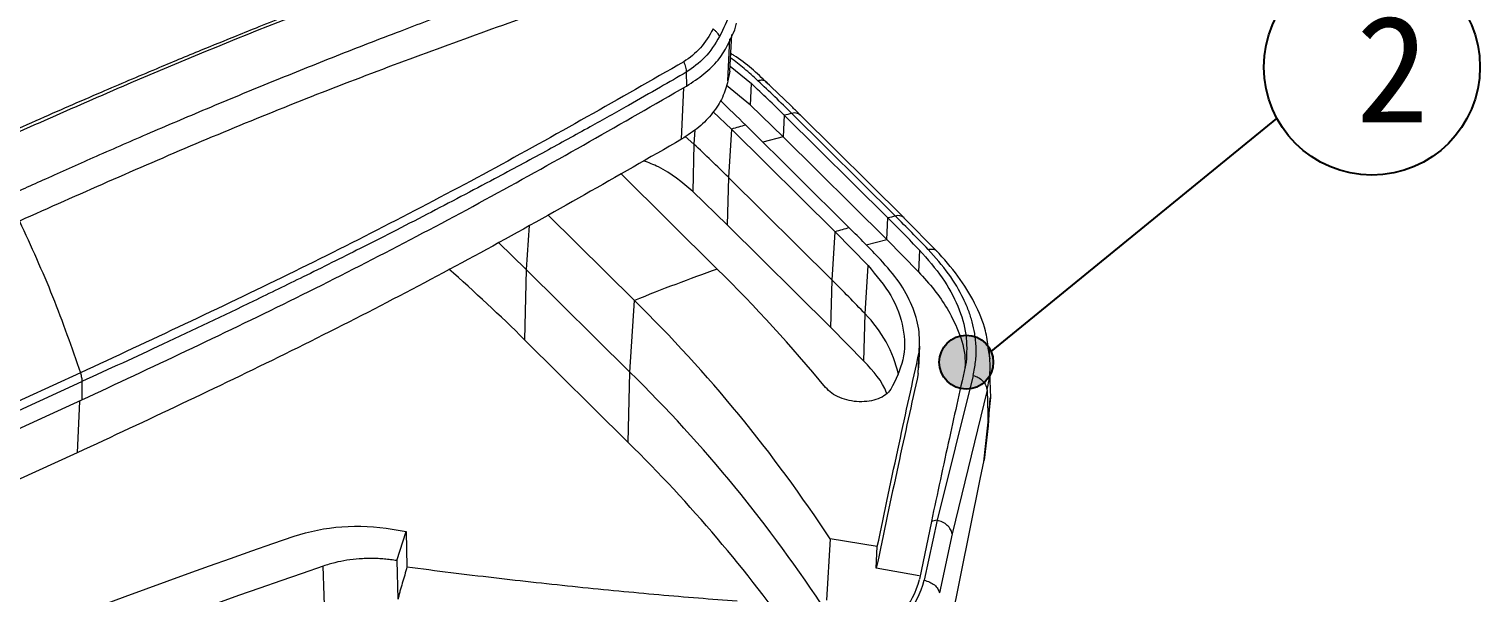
# Model space of a CAD drawing. Header units: inches. Extents: x 1127 to 2406, y 573 to 922.
# Drawn here: x 1195.23 to 1235.52, y 639.55 to 655.21 of the extents above; entities that cross this region are included whole.
import ezdxf

# ---------------------------------------------------------------- set-up
doc = ezdxf.new("R2010")
doc.units = ezdxf.units.IN
doc.styles.get("Standard").update_dxf_attribs({"font": 'txt', "bigfont": 'gbcbig.shx'})

msp = doc.modelspace()

# ---------------------------------------------------------------- hatches: boundary and pattern name
h = msp.add_hatch(color=256)
h.dxf.hatch_style = 1
h.set_gradient(color1=(0, 255, 255), color2=(20, 255, 255), one_color=1, tint=0.54)
h.paths.add_polyline_path([(1222.005, 645.962, 1), (1220.505, 645.962, 1)])

# ---------------------------------------------------------------- linework, layer by layer
at = {"color": 7, "linetype": 'Continuous', "lineweight": 15}
for p, q in [((1214.691, 654.041), (1214.743, 655.063)), ((1214.828, 655.196), (1214.874, 655.381)), ((1213.481, 654.016), (1213.49, 653.631)), ((1214.691, 654.041), (1214.638, 653.778)), ((1214.698, 654.186), (1215.29, 653.7)), ((1215.264, 653.098), (1214.594, 653.649)), ((1215.264, 653.098), (1215.29, 653.7)), ((1216.174, 652.217), (1215.264, 653.098)), ((1214.232, 652.918), (1214.735, 652.435)), ((1216.2, 652.82), (1216.174, 652.217)), ((1219.076, 649.968), (1216.2, 652.82)), ((1219.286, 650.019), (1216.41, 652.87)), ((1219.526, 649.975), (1216.65, 652.826)), ((1213.453, 652.226), (1213.692, 652.017)), ((1214.735, 652.435), (1214.651, 651.095)), ((1217.611, 649.584), (1214.735, 652.435)), ((1218.007, 649.693), (1215.131, 652.544)), ((1219.05, 649.366), (1216.174, 652.217)), ((1213.692, 652.017), (1213.659, 650.701)), ((1214.341, 648.547), (1211.665, 651.201)), ((1214.651, 651.095), (1214.618, 649.779)), ((1214.651, 651.095), (1217.527, 648.244)), ((1214.618, 649.779), (1213.659, 650.701)), ((1209.64, 650.057), (1212.041, 647.676)), ((1219.05, 649.366), (1219.076, 649.968)), ((1220.436, 649.041), (1219.521, 649.972)), ((1217.494, 646.928), (1214.618, 649.779)), ((1217.527, 648.244), (1217.611, 649.584)), ((1217.611, 649.584), (1218.531, 648.644)), ((1208.271, 649.283), (1209.04, 648.539)), ((1219.05, 649.366), (1219.93, 648.472)), ((1219.957, 649.074), (1219.93, 648.472)), ((1218.446, 647.304), (1218.531, 648.644)), ((1209.04, 648.539), (1208.992, 646.586)), ((1211.916, 645.688), (1209.04, 648.539)), ((1217.494, 646.928), (1217.527, 648.244)), ((1211.916, 645.688), (1212.041, 647.676)), ((1218.414, 645.987), (1218.446, 647.304)), ((1208.992, 646.586), (1211.868, 643.734)), ((1218.414, 645.987), (1217.494, 646.928)), ((1219.922, 645.644), (1219.949, 646.24)), ((1219.935, 645.808), (1219.962, 646.404)), ((1221.916, 646.056), (1221.867, 646.35)), ((1196.658, 645.662), (1186.605, 641.082)), ((1186.647, 640.842), (1196.701, 645.422)), ((1196.701, 645.422), (1196.7, 644.914)), ((1211.868, 643.734), (1211.916, 645.688)), ((1221.442, 645.594), (1220.445, 641.57)), ((1221.938, 644.97), (1221.91, 645.698)), ((1221.833, 645.186), (1220.864, 641.193)), ((1221.739, 643.196), (1221.938, 644.979)), ((1221.833, 645.186), (1221.86, 644.194)), ((1186.646, 640.334), (1196.7, 644.914)), ((1221.86, 644.194), (1221.748, 643.237)), ((1196.567, 643.44), (1186.513, 638.86)), ((1221.641, 642.716), (1221.748, 643.237)), ((1220.491, 636.998), (1221.643, 642.716)), ((1220.286, 641.541), (1219.952, 639.932)), ((1220.445, 641.57), (1220.087, 639.906)), ((1205.317, 641.328), (1205.701, 641.264)), ((1205.446, 640.45), (1205.701, 641.264)), ((1205.701, 641.264), (1205.726, 640.278)), ((1217.476, 641.052), (1217.374, 639.35)), ((1218.785, 640.841), (1217.476, 641.052)), ((1220.864, 641.193), (1220.508, 639.552)), ((1218.757, 640.244), (1218.785, 640.841)), ((1203.456, 638.649), (1203.404, 640.299)), ((1205.446, 640.45), (1205.468, 639.376)), ((1219.943, 640.033), (1218.757, 640.244))]:
    msp.add_line(p, q, dxfattribs=at)
at = {"color": 8, "linetype": 'Continuous', "lineweight": 15}
for p, q in [((1214.638, 653.778), (1214.689, 654.945)), ((1213.351, 652.153), (1213.414, 653.587)), ((1213.717, 652.412), (1213.692, 652.017)), ((1216.174, 652.217), (1215.606, 652.073)), ((1209.117, 649.761), (1209.04, 648.539)), ((1218.473, 649.219), (1219.05, 649.366)), ((1221.912, 644.972), (1221.86, 644.194)), ((1196.63, 644.883), (1196.567, 643.44))]:
    msp.add_line(p, q, dxfattribs=at)
at = {"color": 4}
msp.add_line((1221.942, 646.261), (1229.878, 652.733), dxfattribs=at)
for centre, radius in [((1232.518, 654.159), 3), ((1221.255, 645.962), 0.75)]:
    msp.add_circle(centre, radius, dxfattribs=at)
at = {"color": 7, "linetype": 'Continuous', "lineweight": 15}
for centre, radius, start, end in [((1179.214, 615.505), 52.539, 45.2531, 46.6343), ((1179.278, 615.409), 52.746, 45.2529, 46.6739), ((1178.953, 616.046), 51.39, 45.2524, 46.3453), ((1227.056, 608.552), 45.579, 103.5076, 103.7787), ((1227.656, 606.24), 47.968, 105.1361, 105.6264), ((1183.876, 620.046), 43.717, 45.255, 46.9981), ((1229.932, 605.701), 45.579, 103.5076, 103.7787), ((1183.122, 613.695), 51.073, 43.8456, 45.2534), ((1183.196, 613.608), 51.266, 43.8053, 45.2535), ((1230.532, 603.389), 47.968, 105.1361, 105.6264), ((1182.75, 614.123), 50.083, 43.846, 45.2531), ((1176.066, 613.343), 46.789, 45.2746, 48.8011), ((1233.017, 595.777), 55.977, 109.4894, 112.007), ((1182.872, 616.745), 44.741, 39.5917, 45.3015), ((1187.81, 618.262), 42.214, 43.4707, 45.255), ((1183.806, 618.969), 40.266, 33.2594, 45.4737), ((1215.929, 644.816), 3.539, 13.0973, 44.6764), ((1183.732, 617.029), 40.195, 33.1516, 45.4776), ((1182.984, 614.455), 41.129, 35.2823, 45.3896), ((1230.989, 583.763), 58.761, 100.33755, 100.49502), ((1217.488, 640.561), 2.544, 297.5663, 345.6705), ((1217.538, 640.557), 2.63, 297.5663, 345.6706)]:
    msp.add_arc(centre, radius, start, end, dxfattribs=at)
at = {"color": 8, "linetype": 'Continuous', "lineweight": 15}
for centre, radius, start, end in [((1216.489, 652.632), 0.252, 50.4619, 108.4518), ((1219.367, 649.786), 0.247, 50.3285, 109.1486)]:
    msp.add_arc(centre, radius, start, end, dxfattribs=at)
at = {"color": 7, "linetype": 'Continuous', "lineweight": 15}
for points, knots in [([(1207.176, 657.391), (1206.703, 657.219), (1205.79, 656.886), (1204.5, 656.4), (1203.37, 655.966), (1202.429, 655.597), (1201.655, 655.29), (1200.871, 654.974), (1199.92, 654.587), (1198.67, 654.067), (1197.141, 653.417), (1195.36, 652.642), (1194.087, 652.067), (1193.418, 651.765)], [0, 0, 0, 0, 0.104184, 0.200491, 0.282918, 0.351462, 0.406123, 0.45191, 0.522582, 0.613327, 0.724146, 0.855039, 1, 1, 1, 1]), ([(1207.277, 657.344), (1205.757, 656.78), (1202.719, 655.652), (1198.127, 653.774), (1195.052, 652.401), (1193.514, 651.715)], [0, 0, 0, 0, 0.333334, 0.666667, 1, 1, 1, 1]), ([(1194.546, 650.537), (1194.93, 650.711), (1195.754, 651.085), (1197.074, 651.673), (1198.563, 652.323), (1200.22, 653.028), (1201.975, 653.755), (1203.767, 654.474), (1205.449, 655.127), (1206.94, 655.687), (1208.149, 656.129), (1208.861, 656.381), (1209.17, 656.49)], [0, 0, 0, 0, 0.078137, 0.16791, 0.269326, 0.38239, 0.507101, 0.628948, 0.750621, 0.853021, 0.936146, 1, 1, 1, 1]), ([(1214.852, 656.331), (1214.809, 656.107), (1214.723, 655.657), (1214.513, 655.225), (1214.408, 655.008)], [0, 0, 0, 0, 0.496325, 1, 1, 1, 1]), ([(1209.591, 655.75), (1207.976, 655.172), (1204.744, 654.015), (1199.866, 652.061), (1196.6, 650.608), (1194.967, 649.882)], [0, 0, 0, 0, 0.333192, 0.666531, 1, 1, 1, 1]), ([(1214.226, 655.215), (1214.119, 655.028), (1213.904, 654.656), (1213.575, 654.42), (1213.411, 654.302)], [0, 0, 0, 0, 0.501678, 1, 1, 1, 1]), ([(1213.49, 653.631), (1213.656, 653.739), (1213.989, 653.956), (1214.506, 654.464), (1214.7, 654.906), (1214.828, 655.196)], [0, 0, 0, 0, 0.256026, 0.512121, 1, 1, 1, 1]), ([(1214.408, 655.008), (1214.401, 655.023), (1214.386, 655.055), (1214.345, 655.108), (1214.293, 655.162), (1214.248, 655.197), (1214.226, 655.215)], [0, 0, 0, 0, 0.247775, 0.499998, 0.75222, 1, 1, 1, 1]), ([(1214.408, 655.008), (1214.279, 654.8), (1214.031, 654.398), (1213.66, 654.14), (1213.481, 654.016)], [0, 0, 0, 0, 0.516415, 1, 1, 1, 1]), ([(1213.411, 654.302), (1211.623, 653.281), (1208.047, 651.237), (1202.458, 648.366), (1198.592, 646.564), (1196.658, 645.662)], [0, 0, 0, 0, 0.333282, 0.666614, 1, 1, 1, 1]), ([(1213.411, 654.302), (1213.431, 654.252), (1213.472, 654.151), (1213.478, 654.061), (1213.481, 654.016)], [0, 0, 0, 0, 0.498182, 1, 1, 1, 1]), ([(1215.724, 653.721), (1215.442, 653.987), (1215.137, 654.275), (1214.745, 654.518), (1214.716, 654.536)], [0, 0, 0, 0, 0.926335, 1, 1, 1, 1]), ([(1213.481, 654.016), (1213.242, 653.877), (1212.708, 653.568), (1211.819, 653.062), (1210.757, 652.467), (1209.52, 651.785), (1208.015, 650.974), (1206.591, 650.226), (1205.344, 649.584), (1204.461, 649.136), (1203.639, 648.724), (1202.653, 648.235), (1201.094, 647.474), (1199.052, 646.501), (1197.451, 645.767), (1196.701, 645.422)], [0, 0, 0, 0, 0.044951, 0.100206, 0.165767, 0.241632, 0.327801, 0.44042, 0.498898, 0.55134, 0.597745, 0.644716, 0.725622, 0.871471, 1, 1, 1, 1]), ([(1196.7, 644.914), (1198.635, 645.82), (1202.506, 647.631), (1208.109, 650.54), (1211.697, 652.6), (1213.49, 653.631)], [0, 0, 0, 0, 0.333333, 0.666667, 1, 1, 1, 1]), ([(1214.638, 653.778), (1214.594, 653.622), (1214.508, 653.311), (1214.226, 652.877), (1213.849, 652.479), (1213.517, 652.262), (1213.351, 652.153)], [0, 0, 0, 0, 0.25, 0.5, 0.75, 1, 1, 1, 1]), ([(1216.645, 652.824), (1216.576, 652.895), (1216.272, 653.206), (1215.945, 653.506), (1215.693, 653.738)], [0, 0, 0, 0, 0.228623, 1, 1, 1, 1]), ([(1213.351, 652.153), (1211.558, 651.123), (1207.972, 649.063), (1202.371, 646.156), (1198.502, 644.345), (1196.567, 643.44)], [0, 0, 0, 0, 0.333333, 0.666667, 1, 1, 1, 1]), ([(1213.659, 650.701), (1213.367, 650.954), (1212.972, 651.298), (1212.435, 651.503), (1212.295, 651.557)], [0, 0, 0, 0, 0.7378173, 1, 1, 1, 1]), ([(1194.967, 649.882), (1195.286, 649.186), (1195.924, 647.794), (1196.414, 646.373), (1196.658, 645.662)], [0, 0, 0, 0, 0.5, 1, 1, 1, 1]), ([(1219.957, 649.074), (1220.18, 648.82), (1220.627, 648.312), (1221.047, 647.518), (1221.289, 646.726), (1221.266, 646.217), (1221.255, 645.962)], [0, 0, 0, 0, 0.251457, 0.502236, 0.751303, 1, 1, 1, 1]), ([(1221.442, 645.594), (1221.47, 645.72), (1221.524, 645.973), (1221.536, 646.363), (1221.501, 646.732), (1221.425, 647.078), (1221.322, 647.398), (1221.129, 647.846), (1220.793, 648.421), (1220.394, 648.871), (1220.195, 649.096)], [0, 0, 0, 0, 0.112617, 0.224851, 0.337325, 0.427123, 0.516706, 0.606374, 0.802993, 1, 1, 1, 1]), ([(1221.867, 646.35), (1221.846, 646.511), (1221.791, 646.93), (1221.505, 647.605), (1221.056, 648.358), (1220.632, 648.83), (1220.421, 649.065)], [0, 0, 0, 0, 0.173799, 0.45153, 0.726981, 1, 1, 1, 1]), ([(1218.531, 648.644), (1218.76, 648.369), (1219.231, 647.804), (1219.546, 646.906), (1219.564, 646.014), (1219.293, 645.477), (1219.157, 645.208)], [0, 0, 0, 0, 0.242437, 0.497553, 0.748234, 1, 1, 1, 1]), ([(1219.949, 646.24), (1219.956, 646.453), (1219.972, 646.878), (1219.769, 647.535), (1219.421, 648.19), (1219.054, 648.607), (1218.87, 648.816)], [0, 0, 0, 0, 0.248852, 0.49805, 0.748276, 1, 1, 1, 1]), ([(1219.93, 648.472), (1220.08, 648.306), (1220.382, 647.973), (1220.737, 647.451), (1221.039, 646.848), (1221.228, 646.29), (1221.221, 645.923), (1221.219, 645.801)], [0, 0, 0, 0, 0.192097, 0.386609, 0.583407, 0.861003, 1, 1, 1, 1]), ([(1218.785, 640.841), (1218.987, 641.801), (1219.378, 643.66), (1219.763, 645.399), (1219.949, 646.24)], [0, 0, 0, 0, 0.51629, 1, 1, 1, 1]), ([(1221.902, 646.132), (1221.903, 646.183), (1221.905, 646.284), (1221.869, 646.388), (1221.852, 646.44)], [0, 0, 0, 0, 0.500634, 1, 1, 1, 1]), ([(1219.045, 645.089), (1219.043, 645.096), (1218.936, 645.431), (1218.672, 645.712), (1218.414, 645.987)], [0, 0, 0, 0, 0.020935, 1, 1, 1, 1]), ([(1221.255, 645.962), (1221.098, 645.266), (1220.778, 643.837), (1220.453, 642.319), (1220.286, 641.541)], [0, 0, 0, 0, 0.48729, 1, 1, 1, 1]), ([(1196.658, 645.662), (1196.671, 645.619), (1196.696, 645.534), (1196.699, 645.459), (1196.701, 645.422)], [0, 0, 0, 0, 0.499998, 1, 1, 1, 1]), ([(1219.922, 645.644), (1219.736, 644.804), (1219.351, 643.066), (1218.959, 641.205), (1218.757, 640.244)], [0, 0, 0, 0, 0.483654, 1, 1, 1, 1]), ([(1221.442, 645.594), (1221.493, 645.577), (1221.596, 645.542), (1221.721, 645.442), (1221.809, 645.319), (1221.826, 645.23), (1221.833, 645.186)], [0, 0, 0, 0, 0.2432458, 0.5000025, 0.7567571, 1, 1, 1, 1]), ([(1219.157, 645.208), (1219.114, 645.155), (1219.031, 645.049), (1218.816, 644.939), (1218.564, 644.873), (1218.285, 644.854), (1218.002, 644.89), (1217.739, 644.972), (1217.506, 645.095), (1217.402, 645.204), (1217.349, 645.259)], [0, 0, 0, 0, 0.133995, 0.264397, 0.392085, 0.518031, 0.640613, 0.75984, 0.878158, 1, 1, 1, 1]), ([(1202.594, 641.127), (1203.006, 641.268), (1203.458, 641.359), (1204.384, 641.427), (1204.859, 641.405), (1205.317, 641.328)], [0, 0, 0, 0, 0.5, 0.5, 1, 1, 1, 1]), ([(1220.864, 641.193), (1220.853, 641.235), (1220.83, 641.32), (1220.733, 641.435), (1220.601, 641.526), (1220.496, 641.556), (1220.445, 641.57)], [0, 0, 0, 0, 0.2432151, 0.5000003, 0.7567841, 1, 1, 1, 1]), ([(1205.446, 640.45), (1205.388, 640.459), (1205.273, 640.477), (1205.099, 640.495), (1204.925, 640.507), (1204.751, 640.512), (1204.577, 640.509), (1204.344, 640.497), (1204.056, 640.464), (1203.72, 640.399), (1203.51, 640.333), (1203.404, 640.299)], [0, 0, 0, 0, 0.083609, 0.16663, 0.249344, 0.332034, 0.414986, 0.498481, 0.665989, 0.832384, 1, 1, 1, 1]), ([(1205.726, 640.278), (1205.684, 640.127), (1205.62, 639.9), (1205.541, 639.638), (1205.504, 639.488), (1205.484, 639.413), (1205.474, 639.375)], [0, 0, 0, 0, 0.498852, 0.749078, 0.87448, 1, 1, 1, 1]), ([(1205.726, 640.278), (1206.131, 640.226), (1206.936, 640.123), (1208.132, 639.979), (1209.308, 639.846), (1210.464, 639.722), (1211.6, 639.609), (1212.715, 639.507), (1213.811, 639.414), (1214.534, 639.36), (1214.892, 639.333)], [0, 0, 0, 0, 0.132513, 0.262858, 0.391046, 0.517086, 0.64099, 0.762769, 0.882434, 1, 1, 1, 1]), ([(1220.087, 639.906), (1220.139, 639.892), (1220.243, 639.863), (1220.374, 639.778), (1220.472, 639.672), (1220.496, 639.592), (1220.508, 639.552)], [0, 0, 0, 0, 0.25, 0.500001, 0.750003, 1, 1, 1, 1])]:
    msp.add_open_spline(points, degree=3, knots=knots, dxfattribs=at)
at = {"color": 8, "linetype": 'Continuous', "lineweight": 15}
for points, knots in [([(1215.469, 653.78), (1215.345, 653.893), (1215.109, 654.109), (1214.839, 654.314), (1214.71, 654.411)], [0, 0, 0, 0, 0.523238, 1, 1, 1, 1]), ([(1215.698, 653.739), (1215.692, 653.746), (1215.667, 653.778), (1215.589, 653.799), (1215.509, 653.786), (1215.469, 653.78)], [0, 0, 0, 0, 0.132126, 0.566066, 1, 1, 1, 1]), ([(1220.195, 649.096), (1220.236, 649.101), (1220.319, 649.111), (1220.402, 649.086), (1220.429, 649.05), (1220.437, 649.039)], [0, 0, 0, 0, 0.416656, 0.833317, 1, 1, 1, 1]), ([(1221.833, 645.186), (1221.871, 645.371), (1221.935, 645.68), (1221.911, 646.002), (1221.902, 646.132)], [0, 0, 0, 0, 0.595732, 1, 1, 1, 1])]:
    msp.add_open_spline(points, degree=3, knots=knots, dxfattribs=at)
at = {"color": 7, "linetype": 'Continuous', "lineweight": 15}
for points in [[(1184.337, 633.874), (1190.191, 636.542), (1196.291, 638.965), (1202.594, 641.127)], [(1203.404, 640.299), (1197.104, 638.143), (1191.008, 635.724), (1185.159, 633.059)]]:
    msp.add_open_spline(points, degree=3, dxfattribs=at)

# ---------------------------------------------------------------- texts
at = {"insert": (1232.074, 655.591), "char_height": 2.96954, "width": 1687.73996, "attachment_point": 1}
msp.add_mtext('{\\fSimHei|b0|i0|c0|p49;2}', dxfattribs=at)

doc.saveas('drawing.dxf')
